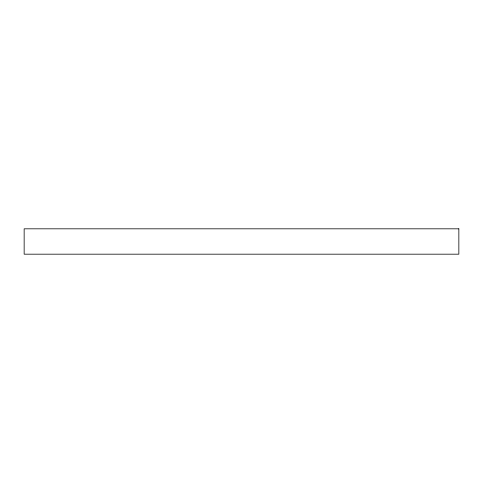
<?xml version="1.0" encoding="UTF-8"?>
<svg xmlns="http://www.w3.org/2000/svg" width="483" height="483" viewBox="0 0 483 483"><rect width="100%" height="100%" fill="white"/><g stroke="black" fill="none" stroke-linecap="round" stroke-linejoin="round"><path stroke-width="0.72" d="M458.85 228.821L24.15 228.821L24.15 254.179L458.85 254.179L458.85 228.821"/></g></svg>
